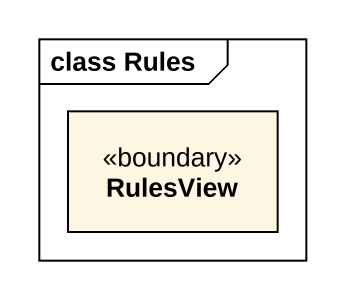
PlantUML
@startuml
mainframe class Rules
hide circle
hide empty members
class RulesView <<boundary>>
@enduml
